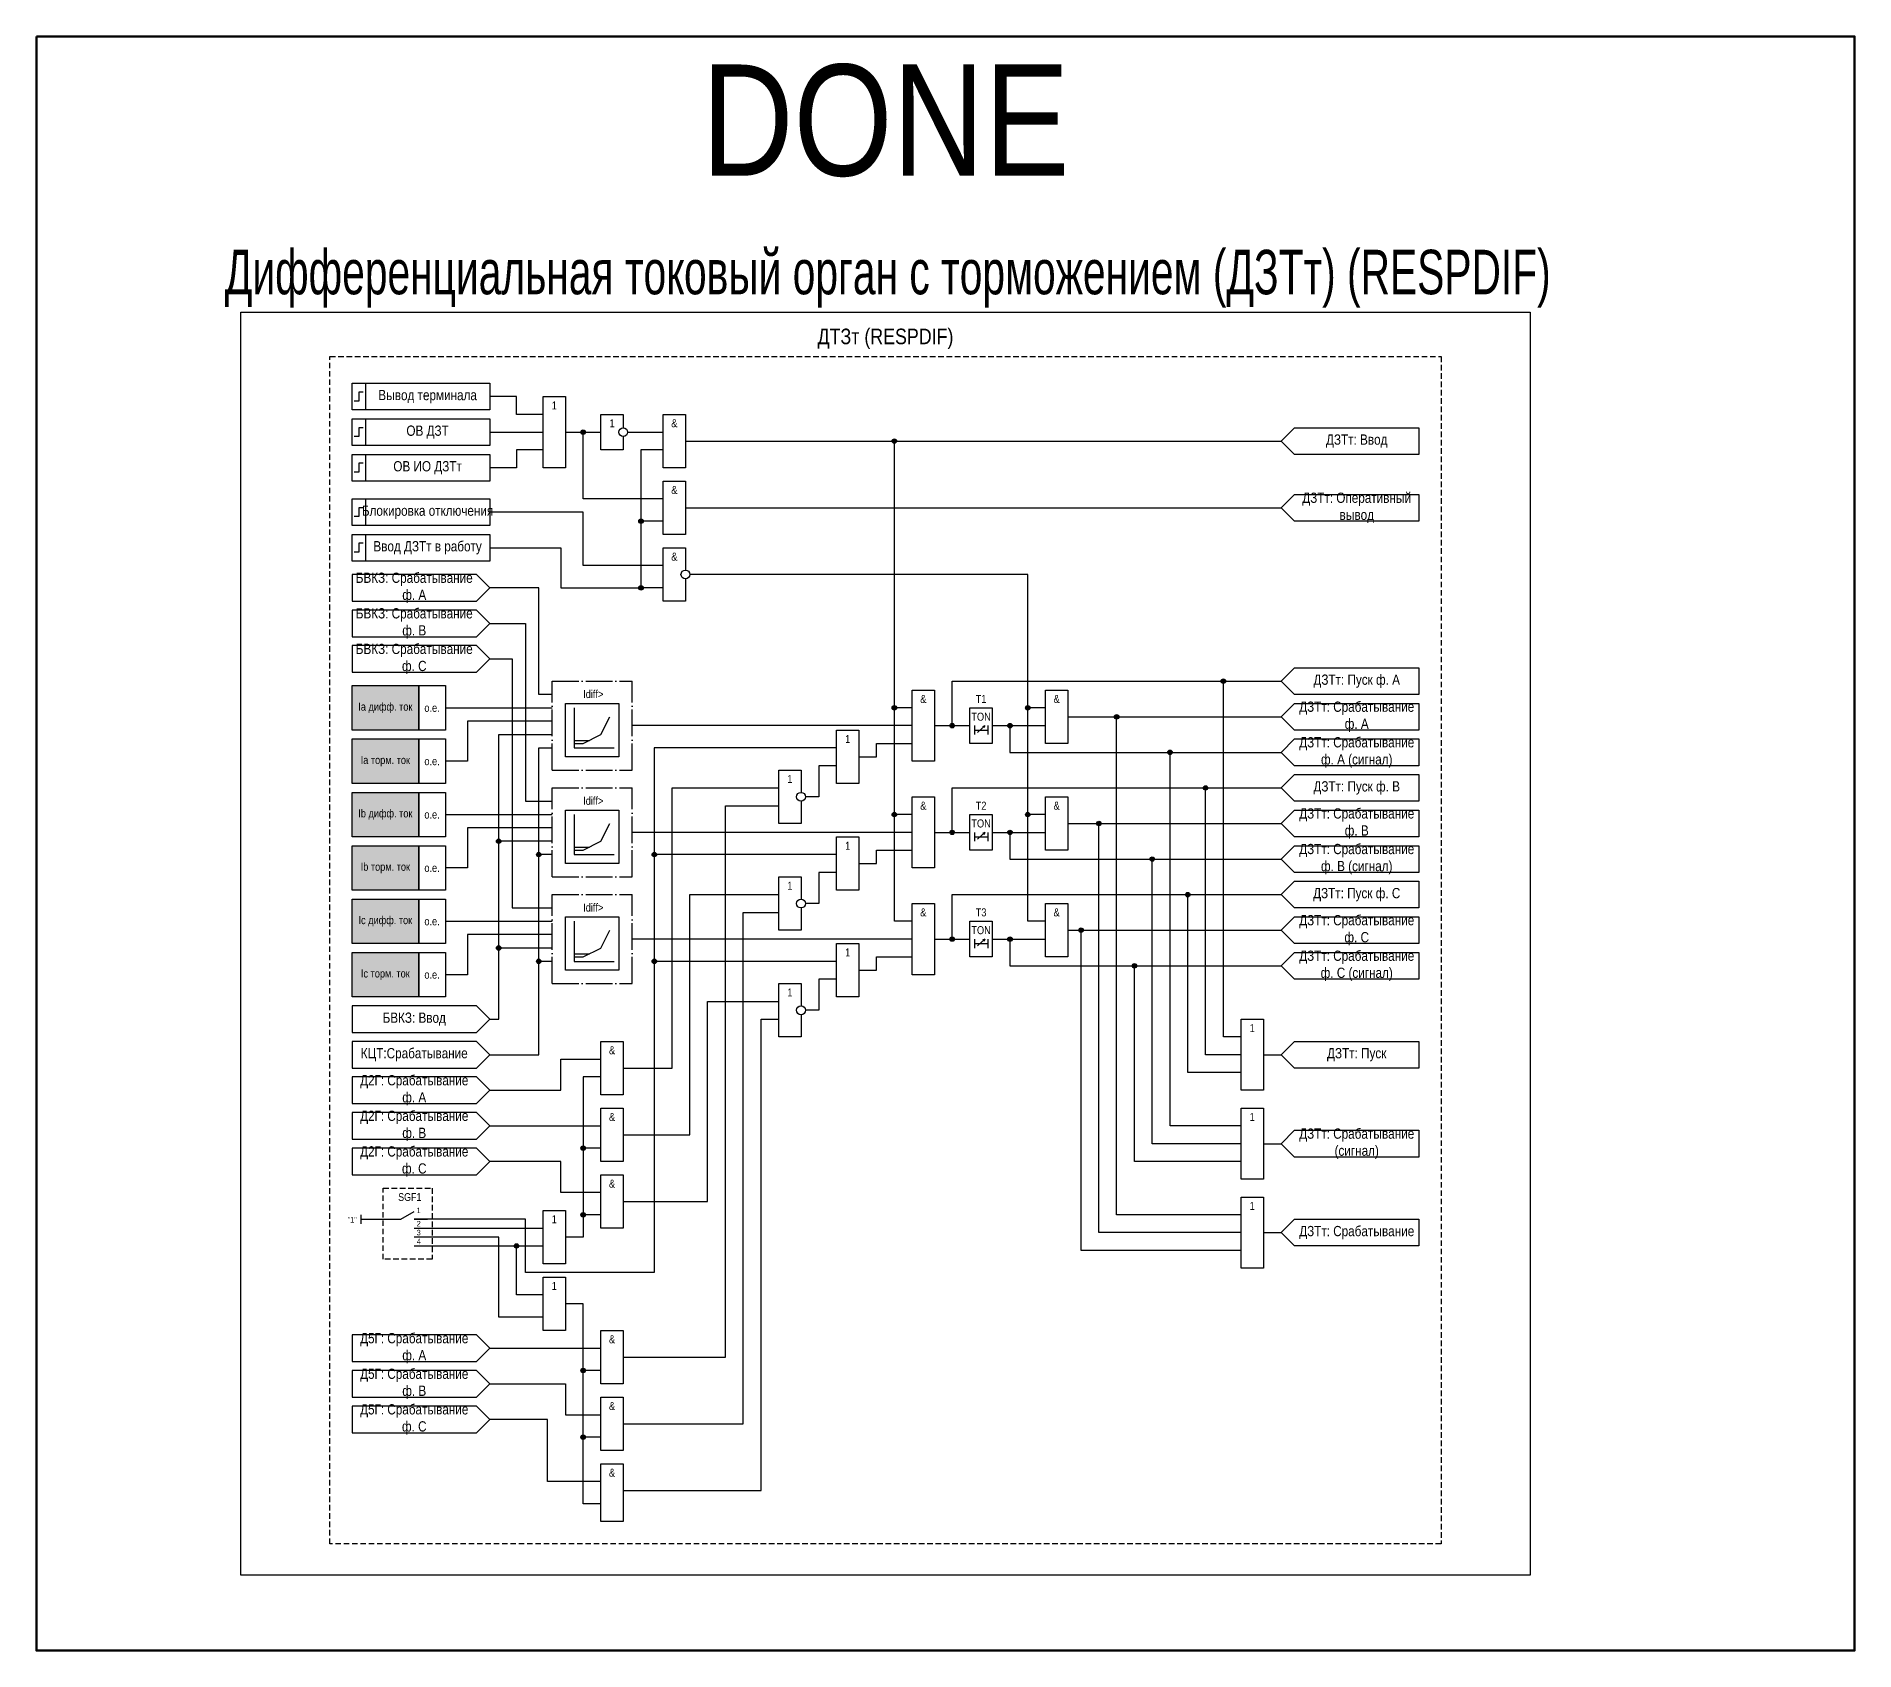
# Model space of a CAD drawing. Header units: millimetres. Extents: x 0 to 2482, y -317 to 171.
# Drawn here: x 376 to 785, y -194 to 169 of the extents above; entities that cross this region are included whole.
import ezdxf
from ezdxf.enums import TextEntityAlignment as Align

# ---------------------------------------------------------------- set-up
doc = ezdxf.new("R2010")
doc.units = ezdxf.units.MM
doc.linetypes.add('ACAD_ISO04W100', pattern=[30, 24, -3, 0, -3])
doc.linetypes.add('штриховая2', pattern=[0.375, 0.25, -0.125])
doc.layers.add('TEXT', color=7, linetype='Continuous', lineweight=25, true_color=0xffffff)
doc.layers.add('Основная', color=7, linetype='Continuous')
doc.styles.add('1.8_Gost_RD', font='ARIALN.TTF', dxfattribs={"height": 1.8})
doc.styles.add('2.5_Gost_RD', font='ARIALN.TTF', dxfattribs={"height": 2.5})
doc.styles.add('3.5_Gost_RD', font='ARIALN.TTF', dxfattribs={"height": 3.5})
doc.styles.add('Вывод', font='ARIALN.TTF', dxfattribs={"height": 2.5})
doc.styles.add('Компонент', font='ARIALN.TTF', dxfattribs={"height": 3.5})

# ---------------------------------------------------------------- blocks, each defined once
blk = doc.blocks.new('Точка')
at = {"ltscale": 100}
h = blk.add_hatch(color=256, dxfattribs=at)
h.dxf.hatch_style = 1
edge = h.paths.add_edge_path()
edge.add_arc((0, 0), 0.5, 0, 360)
blk.add_circle((0, 0), 0.5, dxfattribs=at)
blk = doc.blocks.new('*U1018')
at = {"layer": 'Основная', "linetype": 'ACAD_ISO04W100', "ltscale": 0.25}
for p, q in [((0, 0), (18, 0)), ((0, -20), (0, 0)), ((18, -20), (18, 0)), ((0, -20), (18, -20))]:
    blk.add_line(p, q, dxfattribs=at)
at = {"layer": 'Основная', "style": 'Компонент'}
blk.add_attdef('ОУ', text='', height=3.5, dxfattribs=at).set_placement((18, 0), align=Align.MIDDLE_CENTER)
blk = doc.blocks.new('*U956')
at = {"layer": 'Основная', "color": 0}
blk.add_line((0, 0), (6, 3.43), dxfattribs=at)
blk = doc.blocks.new('*U1017')
at = {"layer": 'Основная', "color": 0}
for p, q in [((-9, 0), (-3, 0)), ((3, 0), (9, 0))]:
    blk.add_line(p, q, dxfattribs=at)
at = {"layer": 'Основная', "ltscale": 0.25}
blk.add_blockref('*U956', (-3, 0), dxfattribs=at)
at = {"layer": 'Основная'}
for tag, height, style, p in [('ОУ', 3.5, 'Компонент', (1, 10)), ('В2', 2.5, 'Вывод', (5, 4)), ('В1', 2.5, 'Вывод', (5, -2))]:
    blk.add_attdef(tag, text='', height=height, dxfattribs=dict(at, style=style)).set_placement(p, align=Align.MIDDLE_CENTER)

msp = doc.modelspace()

# ---------------------------------------------------------------- hatches: boundary and pattern name
at = {"ltscale": 100, "true_color": 0xf7941d}
h = msp.add_hatch(color=30, dxfattribs=at)
h.dxf.hatch_style = 1
h.paths.add_polyline_path([(447, 23), (462, 23), (462, 13), (447, 13)])
h = msp.add_hatch(color=30, dxfattribs=at)
h.dxf.hatch_style = 1
h.paths.add_polyline_path([(447, 11), (462, 11), (462, 1), (447, 1)])
h = msp.add_hatch(color=30, dxfattribs=at)
h.dxf.hatch_style = 1
h.paths.add_polyline_path([(447, -1), (462, -1), (462, -11), (447, -11)])
h = msp.add_hatch(color=30, dxfattribs=at)
h.dxf.hatch_style = 1
h.paths.add_polyline_path([(447, -13), (462, -13), (462, -23), (447, -23)])
h = msp.add_hatch(color=30, dxfattribs=at)
h.dxf.hatch_style = 1
h.paths.add_polyline_path([(447, -25), (462, -25), (462, -35), (447, -35)])
h = msp.add_hatch(color=30, dxfattribs=at)
h.dxf.hatch_style = 1
h.paths.add_polyline_path([(447, -37), (462, -37), (462, -47), (447, -47)])

# ---------------------------------------------------------------- linework, layer by layer
at = {"ltscale": 100}
msp.add_line((495, 80), (503, 80), dxfattribs=at)
at = {"color": 7, "ltscale": 100}
for p, q in [((587.7, 12.46), (589.37, 13.95)), ((589.37, 13.95), (588.85, 13.73)), ((589.37, 13.95), (589.11, 13.48)), ((587.7, -11.54), (589.37, -10.05)), ((589.37, -10.05), (588.85, -10.27)), ((589.37, -10.05), (589.11, -10.52)), ((587.7, -35.54), (589.37, -34.05)), ((589.37, -34.05), (588.85, -34.27)), ((589.37, -34.05), (589.11, -34.52))]:
    msp.add_line(p, q, dxfattribs=at)
at = {"color": 2, "lineweight": 90, "ltscale": 100}
msp.add_lwpolyline([(376, 169), (785, 169), (785, -194), (376, -194)], close=True, dxfattribs=at)
at = {"color": 3, "ltscale": 100}
msp.add_lwpolyline([(422, 107), (712, 107), (712, -177), (422, -177)], close=True, dxfattribs=at)
at = {"ltscale": 100}
for points in [[(490, 84), (484, 84), (484, 88), (478, 88)], [(508, 79), (508, 76), (503, 76), (503, 84), (508, 84), (508, 81)], [(517, 65), (499, 65), (499, 80)], [(509, 80), (517, 80)], [(522, 78), (656, 78)], [(573, 18), (569, 18), (569, 78)], [(490, 76), (484, 76), (484, 72), (478, 72)], [(517, 76), (512, 76), (512, 45)], [(517, 50), (499, 50), (499, 62), (478, 62)], [(522, 63), (656, 63)], [(517, 60), (512, 60)], [(478, 54), (494, 54), (494, 45), (512, 45)], [(492, 21), (489, 21), (489, 45), (478, 45)], [(517, 45), (512, 45)], [(603, 18), (599, 18), (599, 48), (523, 48)], [(478, 37), (486, 37), (486, -3), (492, -3)], [(478, 29), (483, 29), (483, -27), (492, -27)], [(582, 14), (582, 24), (656, 24)], [(647, -56), (643, -56), (643, 24)], [(497, 18), (497, 9)], [(573, -6), (569, -6), (569, 18)], [(603, -6), (599, -6), (599, 18)], [(492, 15), (473, 15), (473, 6), (468, 6)], [(497, 10), (499, 10), (503, 12), (505, 16)], [(573, 14), (510, 14)], [(587, 14), (587, 12)], [(587, 13), (590, 13)], [(590, 14), (590, 12)], [(591, 14), (603, 14)], [(595, 14), (595, 8), (656, 8)], [(608, 16), (656, 16)], [(647, -96), (619, -96), (619, 16)], [(556, 9), (515, 9), (515, -109), (486, -109), (486, -97), (461, -97)], [(478, -52), (480, -52), (480, 12), (492, 12)], [(478, -60), (489, -60), (489, 9), (492, 9)], [(497, 10.69), (500.39, 10.69)], [(497, 9), (506, 9)], [(561, 7), (565, 7), (565, 10), (573, 10)], [(556, 5), (552, 5), (552, -2), (549, -2)], [(647, -76), (631, -76), (631, 8)], [(508, -63), (519, -63), (519, 0), (543, 0)], [(582, -10), (582, 0), (656, 0)], [(647, -60), (639, -60), (639, 0)], [(508, -128), (531, -128), (531, -4), (543, -4)], [(497, -6), (497, -15)], [(497, -14), (499, -14), (503, -12), (505, -8)], [(573, -30), (569, -30), (569, -6)], [(603, -30), (599, -30), (599, -6)], [(608, -8), (656, -8)], [(647, -100), (615, -100), (615, -8)], [(492, -9), (473, -9), (473, -18), (468, -18)], [(492, -12), (480, -12)], [(573, -10), (510, -10)], [(587, -10), (587, -12)], [(587, -11), (590, -11)], [(590, -10), (590, -12)], [(591, -10), (603, -10)], [(595, -10), (595, -16), (656, -16)], [(492, -15), (489, -15)], [(497, -13.31), (500.39, -13.31)], [(497, -15), (506, -15)], [(556, -15), (515, -15)], [(561, -17), (565, -17), (565, -14), (573, -14)], [(647, -80), (627, -80), (627, -16)], [(556, -19), (552, -19), (552, -26), (549, -26)], [(508, -78), (523, -78), (523, -24), (543, -24)], [(582, -34), (582, -24), (656, -24)], [(647, -64), (635, -64), (635, -24)], [(508, -143), (535, -143), (535, -28), (543, -28)], [(497, -30), (497, -39)], [(497, -38), (499, -38), (503, -36), (505, -32)], [(608, -32), (656, -32)], [(647, -104), (611, -104), (611, -32)], [(492, -33), (473, -33), (473, -42), (468, -42)], [(492, -36), (480, -36)], [(573, -34), (510, -34)], [(587, -34), (587, -36)], [(587, -35), (590, -35)], [(590, -34), (590, -36)], [(591, -34), (603, -34)], [(595, -34), (595, -40), (656, -40)], [(492, -39), (489, -39)], [(497, -37.31), (500.39, -37.31)], [(497, -39), (506, -39)], [(556, -39), (515, -39)], [(561, -41), (565, -41), (565, -38), (573, -38)], [(647, -84), (623, -84), (623, -40)], [(556, -43), (552, -43), (552, -50), (549, -50)], [(508, -93), (527, -93), (527, -48), (543, -48)], [(508, -158), (539, -158), (539, -52), (543, -52)], [(478, -68), (494, -68), (494, -61), (503, -61)], [(652, -60), (656, -60)], [(503, -65), (499, -65), (499, -101), (495, -101)], [(478, -76), (503, -76)], [(503, -81), (499, -81)], [(652, -80), (656, -80)], [(503, -91), (494, -91), (494, -84), (478, -84)], [(449, -97), (458, -97)], [(503, -96), (499, -96)], [(461, -99), (490, -99)], [(490, -119), (480, -119), (480, -101), (461, -101)], [(652, -100), (656, -100)], [(461, -103), (490, -103)], [(490, -114), (484, -114), (484, -103)], [(503, -161), (499, -161), (499, -116), (495, -116)], [(478, -126), (503, -126)], [(478, -134), (495, -134), (495, -141), (503, -141)], [(503, -131), (499, -131)], [(503, -156), (491, -156), (491, -142), (478, -142)], [(503, -146), (499, -146)], [(503, -161), (499, -161)]]:
    msp.add_lwpolyline(points, dxfattribs=at)
for points in [[(490, 88), (495, 88), (495, 72), (490, 72)], [(447, 23), (462, 23), (462, 13), (447, 13)], [(462, 23), (468, 23), (468, 13), (462, 13)], [(573, 22), (578, 22), (578, 6), (573, 6)], [(586, 18), (591, 18), (591, 10), (586, 10)], [(447, 11), (462, 11), (462, 1), (447, 1)], [(462, 11), (468, 11), (468, 1), (462, 1)], [(447, -1), (462, -1), (462, -11), (447, -11)], [(462, -1), (468, -1), (468, -11), (462, -11)], [(573, -2), (578, -2), (578, -18), (573, -18)], [(586, -6), (591, -6), (591, -14), (586, -14)], [(447, -13), (462, -13), (462, -23), (447, -23)], [(462, -13), (468, -13), (468, -23), (462, -23)], [(447, -25), (462, -25), (462, -35), (447, -35)], [(462, -25), (468, -25), (468, -35), (462, -35)], [(573, -26), (578, -26), (578, -42), (573, -42)], [(586, -30), (591, -30), (591, -38), (586, -38)], [(447, -37), (462, -37), (462, -47), (447, -47)], [(462, -37), (468, -37), (468, -47), (462, -47)], [(647, -52), (652, -52), (652, -68), (647, -68)], [(647, -72), (652, -72), (652, -88), (647, -88)], [(647, -92), (652, -92), (652, -108), (647, -108)]]:
    msp.add_lwpolyline(points, close=True, dxfattribs=at)
at = {"color": 7, "linetype": 'штриховая2', "ltscale": 5}
msp.add_lwpolyline([(454, -90), (465, -90), (465, -106), (454, -106)], close=True, dxfattribs=at)
at = {"layer": 'Основная', "color": 7, "ltscale": 100}
for p, q in [((468, 18), (492, 18)), ((468, -6), (492, -6)), ((468, -30), (492, -30))]:
    msp.add_line(p, q, dxfattribs=at)
at = {"layer": 'Основная', "ltscale": 100}
for p, q in [((495, 17.5), (495, 19)), ((495, 19), (507, 19)), ((495, 10), (495, 18)), ((507, 19), (507, 13)), ((507, 13), (507, 7)), ((495, 7), (495, 10)), ((507, 7), (495, 7)), ((495, -6.5), (495, -5)), ((495, -5), (507, -5)), ((495, -14), (495, -6)), ((507, -5), (507, -11)), ((507, -11), (507, -17)), ((495, -17), (495, -14)), ((507, -17), (495, -17)), ((495, -30.5), (495, -29)), ((495, -29), (507, -29)), ((495, -38), (495, -30)), ((507, -29), (507, -35)), ((507, -35), (507, -41)), ((495, -41), (495, -38)), ((507, -41), (495, -41)), ((449, -96), (449, -98))]:
    msp.add_line(p, q, dxfattribs=at)
at = {"layer": 'Основная', "linetype": 'штриховая2', "ltscale": 5}
msp.add_lwpolyline([(442, 97), (692, 97), (692, -170), (442, -170)], close=True, dxfattribs=at)
at = {"layer": 'Основная', "ltscale": 100}
for points in [[(447, 91), (450, 91), (450, 85), (447, 85)], [(447, 91), (478, 91), (478, 85), (447, 85)], [(447, 83), (450, 83), (450, 77), (447, 77)], [(447, 83), (478, 83), (478, 77), (447, 77)], [(517, 84), (522, 84), (522, 72), (517, 72)], [(687, 81), (687, 75), (659, 75), (656, 78), (659, 81)], [(447, 75), (450, 75), (450, 69), (447, 69)], [(447, 75), (478, 75), (478, 69), (447, 69)], [(517, 69), (522, 69), (522, 57), (517, 57)], [(687, 66), (687, 60), (659, 60), (656, 63), (659, 66)], [(447, 65), (450, 65), (450, 59), (447, 59)], [(447, 65), (478, 65), (478, 59), (447, 59)], [(447, 57), (450, 57), (450, 51), (447, 51)], [(447, 57), (478, 57), (478, 51), (447, 51)], [(447, 48), (447, 42), (475, 42), (478, 45), (475, 48)], [(447, 40), (447, 34), (475, 34), (478, 37), (475, 40)], [(447, 32), (447, 26), (475, 26), (478, 29), (475, 32)], [(687, 27), (687, 21), (659, 21), (656, 24), (659, 27)], [(603, 22), (608, 22), (608, 10), (603, 10)], [(687, 19), (687, 13), (659, 13), (656, 16), (659, 19)], [(556, 13), (561, 13), (561, 1), (556, 1)], [(687, 11), (687, 5), (659, 5), (656, 8), (659, 11)], [(687, 3), (687, -3), (659, -3), (656, 0), (659, 3)], [(603, -2), (608, -2), (608, -14), (603, -14)], [(687, -5), (687, -11), (659, -11), (656, -8), (659, -5)], [(556, -11), (561, -11), (561, -23), (556, -23)], [(687, -13), (687, -19), (659, -19), (656, -16), (659, -13)], [(687, -21), (687, -27), (659, -27), (656, -24), (659, -21)], [(603, -26), (608, -26), (608, -38), (603, -38)], [(687, -29), (687, -35), (659, -35), (656, -32), (659, -29)], [(556, -35), (561, -35), (561, -47), (556, -47)], [(687, -37), (687, -43), (659, -43), (656, -40), (659, -37)], [(447, -49), (447, -55), (475, -55), (478, -52), (475, -49)], [(447, -57), (447, -63), (475, -63), (478, -60), (475, -57)], [(503, -57), (508, -57), (508, -69), (503, -69)], [(687, -57), (687, -63), (659, -63), (656, -60), (659, -57)], [(447, -65), (447, -71), (475, -71), (478, -68), (475, -65)], [(447, -73), (447, -79), (475, -79), (478, -76), (475, -73)], [(503, -72), (508, -72), (508, -84), (503, -84)], [(687, -77), (687, -83), (659, -83), (656, -80), (659, -77)], [(447, -81), (447, -87), (475, -87), (478, -84), (475, -81)], [(503, -87), (508, -87), (508, -99), (503, -99)], [(490, -95), (495, -95), (495, -107), (490, -107)], [(687, -97), (687, -103), (659, -103), (656, -100), (659, -97)], [(490, -110), (495, -110), (495, -122), (490, -122)], [(503, -122), (508, -122), (508, -134), (503, -134)], [(447, -123), (447, -129), (475, -129), (478, -126), (475, -123)], [(447, -131), (447, -137), (475, -137), (478, -134), (475, -131)], [(447, -139), (447, -145), (475, -145), (478, -142), (475, -139)], [(503, -137), (508, -137), (508, -149), (503, -149)], [(503, -152), (508, -152), (508, -165), (503, -165)]]:
    msp.add_lwpolyline(points, close=True, dxfattribs=at)
at = {"layer": 'Основная', "lineweight": 30, "ltscale": 100}
for points in [[(449.5, 89), (448.5, 89), (448.5, 87), (447.5, 87)], [(449.5, 81), (448.5, 81), (448.5, 79), (447.5, 79)], [(449.5, 73), (448.5, 73), (448.5, 71), (447.5, 71)], [(449.5, 63), (448.5, 63), (448.5, 61), (447.5, 61)], [(449.5, 55), (448.5, 55), (448.5, 53), (447.5, 53)]]:
    msp.add_lwpolyline(points, dxfattribs=at)
at = {"layer": 'Основная', "ltscale": 100}
for points in [[(478, 80), (490, 80)], [(522, 47), (522, 42), (517, 42), (517, 54), (522, 54), (522, 49)], [(578, 14), (586, 14), (586, 14), (586, 14)], [(548, -3), (548, -8), (543, -8), (543, 4), (548, 4), (548, -1)], [(578, -10), (586, -10), (586, -10), (586, -10)], [(548, -27), (548, -32), (543, -32), (543, -20), (548, -20), (548, -25)], [(578, -34), (586, -34), (586, -34), (586, -34)], [(548, -51), (548, -56), (543, -56), (543, -44), (548, -44), (548, -49)]]:
    msp.add_lwpolyline(points, dxfattribs=at)
for centre in [(508, 80), (522, 48), (548, -2), (548, -26), (548, -50)]:
    msp.add_circle(centre, 1, dxfattribs=at)

# ---------------------------------------------------------------- block references
at = {"ltscale": 0.25, "xscale": 0.5, "yscale": 0.5, "zscale": 0.5}
msp.add_blockref('*U1017', (459.5, -97), dxfattribs=at).add_auto_attribs({'ОУ': 'SGF1', 'В1': '2', 'В2': '1'})
at = {"layer": 'Основная', "ltscale": 100}
for p in [(499, 80), (569, 78), (512, 60), (512, 45), (643, 24), (569, 18), (599, 18), (619, 16), (582, 14), (595, 14), (631, 8), (639, 0), (569, -6), (599, -6), (615, -8), (480, -12), (582, -10), (595, -10), (489, -15), (515, -15), (627, -16), (635, -24), (611, -32), (480, -36), (582, -34), (595, -34), (489, -39), (515, -39), (623, -40), (499, -81), (499, -96), (484, -103), (499, -131), (499, -146)]:
    msp.add_blockref('Точка', p, dxfattribs=at)
at = {"layer": 'Основная', "ltscale": 0.25}
for p in [(492, 24), (492, 0), (492, -24)]:
    msp.add_blockref('*U1018', p, dxfattribs=at)

# ---------------------------------------------------------------- texts
at = {"color": 30, "ltscale": 100, "attachment_point": 5, "style": '3.5_Gost_RD'}
for s, insert, char_height, width in [('\\pt775;DONE', (567, 150), 25, 250), ('{\\W0.8;\\C3;Дифференциальная токовый орган с торможением (ДЗТт) (RESPDIF)}', (567.5, 114.5), 10, 341), ('\\pt108.5;ДТЗт (RESPDIF)', (567, 101), 3.5, 250)]:
    msp.add_mtext(s, dxfattribs=dict(at, insert=insert, char_height=char_height, width=width))
at = {"ltscale": 100, "char_height": 1.8, "attachment_point": 5}
for s, insert, width, style in [('1', (505.5, 82), 5, '2.5_Gost_RD'), ('T1', (588.5, 20), 5, '2.5_Gost_RD'), ('Ia дифф. ток', (454.5, 18), 15, '1.8_Gost_RD'), ('о.е.', (465, 18), 6, '1.8_Gost_RD'), ('TON', (588.5, 16), 5, '2.5_Gost_RD'), ('Ia торм. ток', (454.5, 6), 15, '1.8_Gost_RD'), ('о.е.', (465, 6), 6, '1.8_Gost_RD'), ('T2', (588.5, -4), 5, '2.5_Gost_RD'), ('Ib дифф. ток', (454.5, -6), 15, '1.8_Gost_RD'), ('о.е.', (465, -6), 6, '1.8_Gost_RD'), ('TON', (588.5, -8), 5, '2.5_Gost_RD'), ('Ib торм. ток', (454.5, -18), 15, '1.8_Gost_RD'), ('о.е.', (465, -18), 6, '1.8_Gost_RD'), ('T3', (588.5, -28), 5, '2.5_Gost_RD'), ('Ic дифф. ток', (454.5, -30), 15, '1.8_Gost_RD'), ('о.е.', (465, -30), 6, '1.8_Gost_RD'), ('TON', (588.5, -32), 5, '2.5_Gost_RD'), ('Ic торм. ток', (454.5, -42), 15, '1.8_Gost_RD'), ('о.е.', (465, -42), 6, '1.8_Gost_RD')]:
    msp.add_mtext(s, dxfattribs=dict(at, insert=insert, width=width, style=style))
at = {"layer": 'TEXT', "ltscale": 100, "char_height": 1.25, "width": 2, "attachment_point": 5, "style": '2.5_Gost_RD'}
for s, insert in [('4', (462, -102)), ('3', (462, -100))]:
    msp.add_mtext(s, dxfattribs=dict(at, insert=insert))
at = {"layer": 'Основная', "color": 0, "ltscale": 100, "char_height": 2.3, "width": 28, "attachment_point": 5, "style": '2.5_Gost_RD'}
for s, insert in [('{\\C256;Вывод терминала}', (464, 88)), ('{\\C256;ОВ ДЗТ}', (464, 80)), ('{\\C256;ОВ ИО ДЗТт}', (464, 72)), ('{\\C256;ДЗТт: Оперативный вывод}', (673, 63)), ('{\\C256;Блокировка отключения}', (464, 62)), ('{\\C256;Ввод ДЗТт в работу}', (464, 54)), ('{\\C256;БВКЗ: Срабатывание ф. A}', (461, 45)), ('{\\C256;БВКЗ: Срабатывание ф. B}', (461, 37)), ('{\\C256;БВКЗ: Срабатывание ф. C}', (461, 29)), ('{\\C256;ДЗТт: Пуск ф. A}', (673, 24)), ('{\\C256;ДЗТт: Срабатывание ф. A}', (673, 16)), ('{\\C256;ДЗТт: Срабатывание ф. A (сигнал)}', (673, 8)), ('{\\C256;ДЗТт: Пуск ф. B}', (673, 0)), ('{\\C256;ДЗТт: Срабатывание ф. B}', (673, -8)), ('{\\C256;ДЗТт: Срабатывание ф. B (сигнал)}', (673, -16)), ('{\\C256;ДЗТт: Пуск ф. C}', (673, -24)), ('{\\C256;ДЗТт: Срабатывание ф. C}', (673, -32)), ('{\\C256;ДЗТт: Срабатывание ф. C (сигнал)}', (673, -40)), ('{\\C256;БВКЗ: Ввод}', (461, -52)), ('{\\C256;КЦТ:Срабатывание}', (461, -60)), ('{\\C256;ДЗТт: Пуск}', (673, -60)), ('{\\C256;Д2Г: Срабатывание\\Pф. A}', (461, -68)), ('{\\C256;Д2Г: Срабатывание\\Pф. B}', (461, -76)), ('{\\C256;ДЗТт: Срабатывание (сигнал)}', (673, -80)), ('{\\C256;Д2Г: Срабатывание\\Pф. C}', (461, -84)), ('{\\C256;ДЗТт: Срабатывание}', (673, -100)), ('{\\C256;Д5Г: Срабатывание\\Pф. A}', (461, -126)), ('{\\C256;Д5Г: Срабатывание\\Pф. B}', (461, -134)), ('{\\C256;Д5Г: Срабатывание\\Pф. C}', (461, -142))]:
    msp.add_mtext(s, dxfattribs=dict(at, insert=insert))
at = {"layer": 'Основная', "ltscale": 100, "attachment_point": 5, "style": '2.5_Gost_RD'}
for s, insert, char_height, width in [('1', (492.5, 86), 1.8, 5), ('&', (519.5, 82), 1.8, 5), ('ДЗТт: Ввод', (673, 78), 2.3, 28), ('&', (519.5, 67), 1.8, 5), ('&', (519.5, 52), 1.8, 5), ('&', (575.5, 20), 1.8, 5), ('&', (605.5, 20), 1.8, 5), ('1', (558.5, 11), 1.8, 5), ('1', (545.5, 2), 1.8, 5), ('&', (575.5, -4), 1.8, 5), ('&', (605.5, -4), 1.8, 5), ('1', (558.5, -13), 1.8, 5), ('1', (545.5, -22), 1.8, 5), ('&', (575.5, -28), 1.8, 5), ('&', (605.5, -28), 1.8, 5), ('1', (558.5, -37), 1.8, 5), ('1', (545.5, -46), 1.8, 5), ('1', (649.5, -54), 1.8, 5), ('&', (505.5, -59), 1.8, 5), ('&', (505.5, -74), 1.8, 5), ('1', (649.5, -74), 1.8, 5), ('&', (505.5, -89), 1.8, 5), ('1', (649.5, -94), 1.8, 5), ('1', (492.5, -97), 1.8, 5), ('1', (492.5, -112), 1.8, 5), ('&', (505.5, -124), 1.8, 5), ('&', (505.5, -139), 1.8, 5), ('&', (505.5, -154), 1.8, 5)]:
    msp.add_mtext(s, dxfattribs=dict(at, insert=insert, char_height=char_height, width=width))
at = {"layer": 'Основная', "color": 7, "ltscale": 100, "char_height": 1.8, "attachment_point": 1, "style": '1.8_Gost_RD'}
for insert in [(499, 22), (499, -2), (499, -26)]:
    msp.add_mtext_dynamic_manual_height_columns('Idiff>', width=4, gutter_width=17.5, heights=[0], dxfattribs=dict(at, insert=insert))
at = {"layer": 'Основная', "ltscale": 100, "insert": (446, -96.5), "char_height": 1.25, "attachment_point": 1, "style": '3.5_Gost_RD'}
msp.add_mtext_dynamic_manual_height_columns('"1"', width=2, gutter_width=17.5, heights=[0], dxfattribs=at)

doc.saveas('drawing.dxf')
